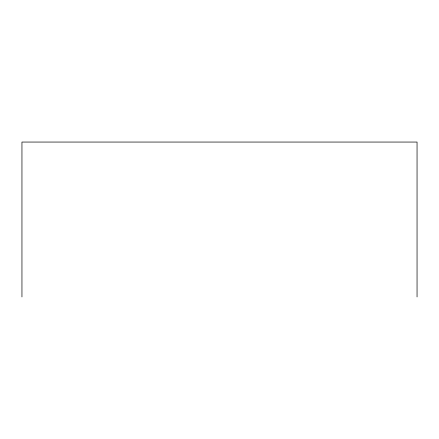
<?xml version="1.0" encoding="UTF-8"?>
<svg xmlns="http://www.w3.org/2000/svg" width="439" height="439" viewBox="0 0 439 439"><rect width="100%" height="100%" fill="white"/><g stroke="black" fill="none" stroke-linecap="round" stroke-linejoin="round"><path stroke-width="0.66" d="M417.05 296.945L417.05 142.055L21.95 142.055L21.95 296.945"/></g></svg>
